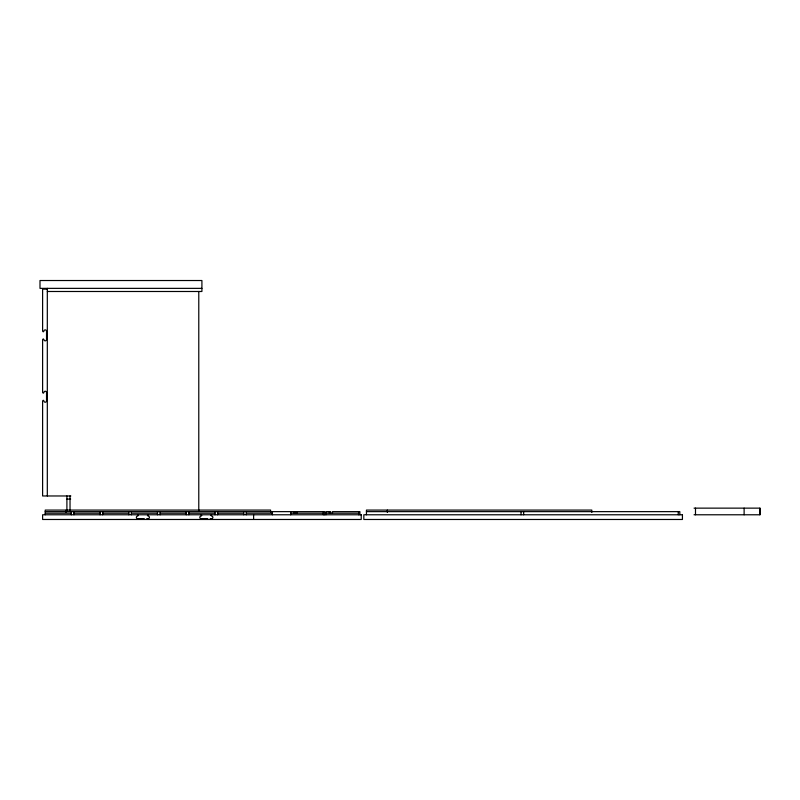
<?xml version="1.0" encoding="UTF-8"?>
<svg xmlns="http://www.w3.org/2000/svg" width="800" height="800" viewBox="0 0 800 800"><rect width="100%" height="100%" fill="white"/><g stroke="black" fill="none" stroke-linecap="round" stroke-linejoin="round"><path stroke-width="1.2" d="M148.12 514.78L147.46 515.43L148.12 516.08A1.31 1.31 0 0 1 149.42 517.39A1.31 1.31 0 0 1 148.12 518.69L146.81 518.69L146.81 519.48M211.58 514.78L210.92 515.43L211.58 516.08A1.31 1.31 0 0 1 212.88 517.39A1.31 1.31 0 0 1 211.58 518.69L210.27 518.69L210.27 519.48M201.91 288.36L40 288.36L40 280.52L201.91 280.52L201.91 291.49L47.31 291.49M47.31 289.14L42.61 289.14L42.61 331.19L43.26 331.84L43.92 331.19A1.31 1.31 0 0 1 45.22 329.88A1.31 1.31 0 0 1 46.53 331.19L46.53 332.49L47.31 332.49M47.31 333.01L46.53 333.01L46.53 339.54A1.31 1.31 0 0 1 45.22 340.85A1.31 1.31 0 0 1 43.92 339.54L43.26 338.89L42.61 339.54L42.61 392.56L43.26 393.21L43.92 392.56A1.31 1.31 0 0 1 45.22 391.25A1.31 1.31 0 0 1 46.53 392.56L46.53 393.86L47.31 393.86M47.31 394.39L46.53 394.39L46.53 400.91A1.31 1.31 0 0 1 45.22 402.22A1.31 1.31 0 0 1 43.92 400.91L43.26 400.26L42.61 400.91L42.61 495.97L70.85 495.97M66.9 499.11L70.63 499.11M694.05 508.14L760 508.14L760 514.78L694.05 514.78M45.22 511.64L324.65 511.64L324.65 514.78M366.44 511.64L679.82 511.64L679.82 514.78M45.22 513.21L71.34 513.21M73.95 513.21L100.06 513.21M102.68 513.21L128.79 513.21M131.4 513.21L157.52 513.21M160.13 513.21L186.24 513.21M188.86 513.21L214.97 513.21M217.58 513.21L243.7 513.21M246.31 513.21L272.42 513.21M290.7 513.21L323.35 513.21M325.96 513.21L358.6 513.21M201.13 514.78L201.78 515.43L201.13 516.08A1.31 1.31 0 0 0 199.82 517.39A1.31 1.31 0 0 0 201.13 518.69L207.66 518.69L207.66 519.48M137.67 514.78L138.32 515.43L137.67 516.08A1.31 1.31 0 0 0 136.36 517.39A1.31 1.31 0 0 0 137.67 518.69L144.2 518.69L144.2 519.48M759.87 508.14L759.87 514.78M744.12 508.14L744.12 514.78M695.49 508.14L695.49 514.78M678.25 511.64L678.25 514.78M591.81 512.43L591.81 510.08L366.44 510.08L366.44 514.78M523.65 511.64L523.65 514.78M521.04 511.64L521.04 514.78M387.33 510.08L387.33 512.43M359.91 514.78L359.91 511.64L332.49 511.64L332.49 513.21M358.6 511.64L358.6 514.78M330.66 513.21L330.66 511.64L325.96 511.64L325.96 514.78M329.36 511.64L329.36 513.21M323.35 511.64L323.35 514.78M297.23 511.64L297.23 513.21M295.41 511.64L295.41 513.21M294.1 511.64L294.1 513.21M290.7 511.64L290.7 514.78M272.42 511.64L272.42 514.78M270.6 512.43L270.6 510.08L45.22 510.08L45.22 514.78M253.62 514.78L253.62 519.48M246.31 511.64L246.31 514.78M243.7 511.64L243.7 514.78M217.58 511.64L217.58 514.78M214.97 511.64L214.97 514.78M198.78 291.49L198.78 510.91M188.86 511.64L188.86 514.78M186.24 511.64L186.24 514.78M160.13 511.64L160.13 514.78M157.52 511.64L157.52 514.78M131.4 511.64L131.4 514.78M128.79 511.64L128.79 514.78M102.68 511.64L102.68 514.78M100.06 511.64L100.06 514.78M73.95 511.64L73.95 514.78M71.34 511.64L71.34 514.78M70.03 495.97L70.03 511.09M66.9 495.97L66.9 511.09M66.12 510.08L66.12 512.43M47.31 288.36L47.31 495.97M361.22 514.78L42.61 514.78L42.61 519.48L361.22 519.48L361.22 514.78M682.43 514.78L363.83 514.78L363.83 519.48L682.43 519.48L682.43 514.78"/></g></svg>
